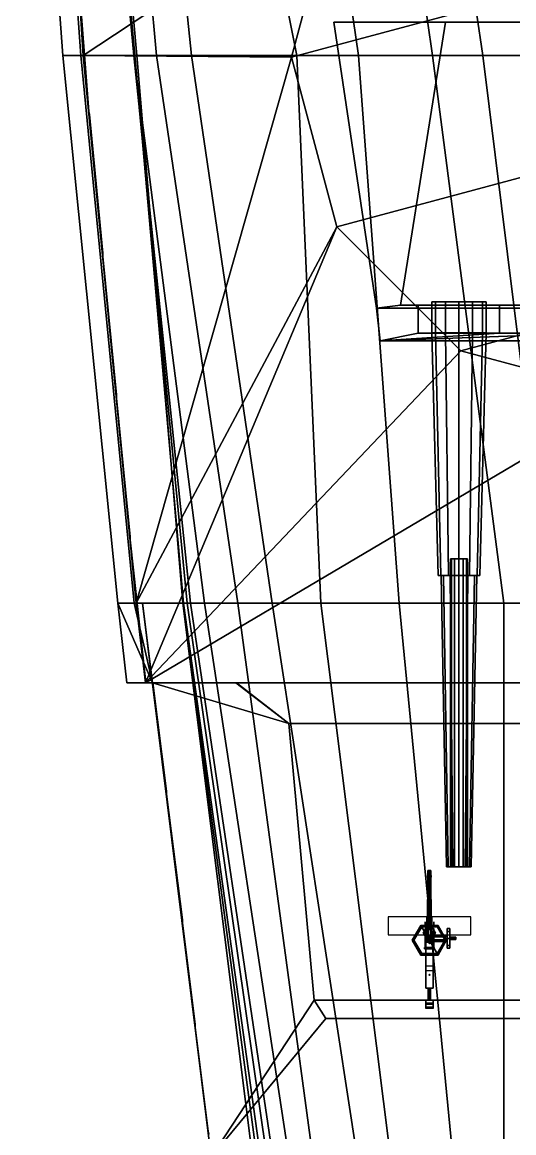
# Model space of a CAD drawing. Header units: millimetres. Extents: x -12 to 12, y -117 to 93.
# Drawn here: x -9.87 to -1.89, y -61.48 to -43.46 of the extents above; entities that cross this region are included whole.
import ezdxf

# ---------------------------------------------------------------- set-up
doc = ezdxf.new("R2010")
doc.units = ezdxf.units.MM
doc.header["$MEASUREMENT"] = 0
for name, color, linetype in [('barrel', 1, 'Continuous'), ('railings', 6, 'Continuous'), ('sleeve', 5, 'Continuous'), ('supersctucture', 3, 'Continuous'), ('turret', 2, 'Continuous')]:
    doc.layers.add(name, color=color, linetype=linetype)

msp = doc.modelspace()

# ---------------------------------------------------------------- linework, layer by layer
for points in [[(-9.87, -34.99, 5.92), (-9.87, -34.99, 5.72), (-9.21, -44, 5.72), (-9.21, -44, 5.92)], [(-9.87, -34.99, 5.72), (-9.57, -34.99, 4.67), (-8.92, -44, 4.67), (-9.21, -44, 5.72)], [(-9.45, -34.99, 6.25), (-9.87, -34.99, 5.92), (-9.21, -44, 5.92), (-8.88, -44, 6.3)], [(-9.57, -34.99, 4.67), (-8.82, -34.99, 1.34), (-8.01, -44, 1.34), (-8.92, -44, 4.67)], [(-8.9, -34.99, -0.78), (-8.51, -34.99, -2.42), (-7.69, -44, -1.9), (-8.06, -44, -0.54)], [(-8.9, -34.99, -0.05), (-8.9, -34.99, -0.78), (-8.06, -44, -0.54), (-8.06, -44, 0.14)], [(-8.9, -34.99, 0.39), (-8.9, -34.99, -0.05), (-8.06, -44, 0.14), (-8.05, -44, 0.39)], [(-8.87, -34.99, 0.7), (-8.9, -34.99, 0.39), (-8.05, -44, 0.39), (-8.04, -44, 0.7)], [(-8.82, -34.99, 1.03), (-8.87, -34.99, 0.7), (-8.04, -44, 0.7), (-8.01, -44, 0.95)], [(-8.82, -34.99, 1.34), (-8.82, -34.99, 1.03), (-8.01, -44, 0.95), (-8.01, -44, 1.34)], [(-8.51, -34.99, -2.42), (-8.05, -34.99, -3.36), (-7.12, -44, -3.1), (-7.69, -44, -1.9)], [(-8.05, -34.99, -3.36), (-7.22, -34.99, -4.42), (-5.41, -44, -4.71), (-7.12, -44, -3.1)], [(-7.22, -34.99, -4.42), (-5.72, -34.99, -5.46), (-4.41, -44, -5.73), (-5.41, -44, -4.71)], [(-5.72, -34.99, -5.46), (-4.51, -34.99, -6.11), (-3.21, -44, -6.18), (-4.41, -44, -5.73)], [(-4.51, -34.99, -6.11), (-3.73, -34.99, -6.39), (-2.39, -44, -6.27), (-3.21, -44, -6.18)], [(-3.73, -34.99, -6.39), (-1.73, -34.99, -6.88), (-0.81, -44, -6.98), (-2.39, -44, -6.27)], [(2.75, -39.267, 7.41), (-4.763, -41.28, 7.41), (-5.5, -44.03, 7.41), (4.763, -41.28, 7.41)], [(-4.763, -41.28, 6.29), (-5.5, -44.03, 6.31), (-5.5, -44.03, 7.41), (-4.763, -41.28, 7.41)], [(4.763, -41.28, 7.41), (-5.5, -44.03, 7.41), (-4.763, -46.78, 7.41), (5.5, -44.03, 7.41)], [(-9.21, -44, 5.92), (-9.21, -44, 5.72), (-8.32, -52.89, 5.72), (-8.32, -52.89, 5.92)], [(-9.21, -44, 5.72), (-8.92, -44, 4.67), (-8.05, -52.89, 4.67), (-8.32, -52.89, 5.72)], [(-8.88, -44, 6.3), (-9.21, -44, 5.92), (-8.32, -52.89, 5.92), (-8.02, -52.89, 6.32)], [(-8.92, -44, 4.67), (-8.01, -44, 1.34), (-7.26, -52.89, 1.34), (-8.05, -52.89, 4.67)], [(-8.06, -44, -0.54), (-7.69, -44, -1.9), (-6.37, -52.89, -1.9), (-6.91, -52.89, -0.54)], [(-8.06, -44, 0.14), (-8.06, -44, -0.54), (-6.91, -52.89, -0.54), (-7.14, -52.89, 0.14)], [(-8.05, -44, 0.39), (-8.06, -44, 0.14), (-7.14, -52.89, 0.14), (-7.19, -52.89, 0.39)], [(-8.04, -44, 0.7), (-8.05, -44, 0.39), (-7.19, -52.89, 0.39), (-7.25, -52.89, 0.7)], [(-8.01, -44, 0.95), (-8.04, -44, 0.7), (-7.25, -52.89, 0.7), (-7.26, -52.89, 0.95)], [(-8.01, -44, 1.34), (-8.01, -44, 0.95), (-7.26, -52.89, 0.95), (-7.26, -52.89, 1.34)], [(-7.69, -44, -1.9), (-7.12, -44, -3.1), (-5.81, -52.89, -2.84), (-6.37, -52.89, -1.9)], [(-7.12, -44, -3.1), (-5.41, -44, -4.71), (-5.02, -52.89, -3.74), (-5.81, -52.89, -2.84)], [(-5.5, -44.03, 6.31), (-4.763, -46.78, 6.31), (-4.763, -46.78, 7.41), (-5.5, -44.03, 7.41)], [(-5.41, -44, -4.71), (-4.41, -44, -5.73), (-3.75, -52.89, -5.6), (-5.02, -52.89, -3.74)], [(5.5, -44.03, 7.41), (-4.763, -46.78, 7.41), (-2.75, -48.793, 7.41), (4.763, -46.78, 7.41)], [(-4.41, -44, -5.73), (-3.21, -44, -6.18), (-2.05, -52.89, -5.68), (-3.75, -52.89, -5.6)], [(-3.21, -44, -6.18), (-2.39, -44, -6.27), (-1.29, -52.89, -6.05), (-2.05, -52.89, -5.68)], [(-2.39, -44, -6.27), (-0.81, -44, -6.98), (-0.47, -52.89, -6.68), (-1.29, -52.89, -6.05)], [(-4.763, -46.78, 6.31), (-2.75, -48.793, 6.32), (-2.75, -48.793, 7.41), (-4.763, -46.78, 7.41)], [(4.763, -46.78, 7.41), (-2.75, -48.793, 7.41), (0, -49.53, 7.41), (2.75, -48.793, 7.41)], [(-2.75, -48.793, 6.32), (0, -49.53, 6.32), (0, -49.53, 7.41), (-2.75, -48.793, 7.41)], [(-8.02, -52.89, 6.32), (-8.32, -52.89, 5.92), (-8.17, -54.18, 5.92), (-7.87, -54.18, 6.32)], [(-8.32, -52.89, 5.92), (-8.32, -52.89, 5.72), (-8.17, -54.18, 5.72), (-8.17, -54.18, 5.92)], [(-8.32, -52.89, 5.72), (-7.755, -54.18, 4.1), (-7.755, -54.18, 4.1), (-8.17, -54.18, 5.72)], [(-8.05, -52.89, 4.67), (-7.755, -54.18, 4.1), (-7.755, -54.18, 4.1), (-8.32, -52.89, 5.72)], [(-7.915, -52.89, 4.1), (-7.755, -54.18, 4.1), (-7.755, -54.18, 4.1), (-8.05, -52.89, 4.67)], [(-7.915, -52.89, 4.1), (-7.26, -52.89, 1.34), (-6.13, -61.88, 1.34), (-6.8, -61.88, 4.1)], [(-7.26, -52.89, 0.95), (-7.25, -52.89, 0.7), (-6, -61.88, 0.7), (-6.06, -61.88, 0.95)], [(-7.26, -52.89, 1.34), (-7.26, -52.89, 0.95), (-6.06, -61.88, 0.95), (-6.13, -61.88, 1.34)], [(-7.25, -52.89, 0.7), (-7.19, -52.89, 0.39), (-5.9, -61.88, 0.39), (-6, -61.88, 0.7)], [(-7.19, -52.89, 0.39), (-7.14, -52.89, 0.14), (-5.8, -61.88, 0.14), (-5.9, -61.88, 0.39)], [(-7.14, -52.89, 0.14), (-6.91, -52.89, -0.54), (-5.54, -61.88, -0.54), (-5.8, -61.88, 0.14)], [(-6.91, -52.89, -0.54), (-6.37, -52.89, -1.9), (-5.15, -61.88, -1.38), (-5.54, -61.88, -0.54)], [(-6.37, -52.89, -1.9), (-5.81, -52.89, -2.84), (-4.43, -61.88, -2.53), (-5.15, -61.88, -1.38)], [(-5.81, -52.89, -2.84), (-5.02, -52.89, -3.74), (-3.89, -61.88, -3.21), (-4.43, -61.88, -2.53)], [(-5.02, -52.89, -3.74), (-3.75, -52.89, -5.6), (-2.88, -61.88, -4.04), (-3.89, -61.88, -3.21)], [(-3.75, -52.89, -5.6), (-2.05, -52.89, -5.68), (-2.05, -61.88, -4.46), (-2.88, -61.88, -4.04)], [(-2.05, -52.89, -5.68), (-1.29, -52.89, -6.05), (-0.94, -61.88, -5.42), (-2.05, -61.88, -4.46)], [(-7.755, -54.18, 4.1), (-6.4, -54.18, 4.1), (-6.39, -54.18, 6.32), (-8.17, -54.18, 5.72)], [(-8.17, -54.18, 5.72), (-6.39, -54.18, 6.32), (-7.87, -54.18, 6.32), (-8.17, -54.18, 5.92)], [(-6.4, -54.18, 4.1), (-5.54, -54.84, 4.1), (-5.54, -54.84, 6.32), (-6.39, -54.18, 6.32)], [(-5.54, -54.84, 6.32), (-5.54, -54.84, 4.1), (-5.13, -59.33, 4.1), (-5.13, -59.33, 6.32)], [(-3.4, -58.118, 6.32), (-3.54, -58.36, 6.32), (-3.54, -58.36, 6.37), (-3.4, -58.118, 6.37)], [(-3.51, -58.36, 6.4), (-3.385, -58.143, 6.4), (-3.4, -58.118, 6.37), (-3.54, -58.36, 6.37)], [(-3.385, -58.143, 6.4), (-3.51, -58.36, 6.4), (-3.51, -58.36, 7.01), (-3.385, -58.143, 7.01)], [(-3.12, -58.118, 6.32), (-3.4, -58.118, 6.32), (-3.4, -58.118, 6.37), (-3.12, -58.118, 6.37)], [(-3.385, -58.143, 6.4), (-3.135, -58.143, 6.4), (-3.12, -58.118, 6.37), (-3.4, -58.118, 6.37)], [(-3.135, -58.143, 6.4), (-3.385, -58.143, 6.4), (-3.385, -58.143, 7.01), (-3.135, -58.143, 7.01)], [(-3.135, -58.143, 6.4), (-3.01, -58.36, 6.4), (-2.98, -58.36, 6.37), (-3.12, -58.118, 6.37)], [(-3.01, -58.36, 6.4), (-3.135, -58.143, 6.4), (-3.135, -58.143, 7.01), (-3.01, -58.36, 7.01)], [(-2.98, -58.36, 6.32), (-3.12, -58.118, 6.32), (-3.12, -58.118, 6.37), (-2.98, -58.36, 6.37)], [(-3.54, -58.36, 6.32), (-3.4, -58.602, 6.32), (-3.4, -58.602, 6.37), (-3.54, -58.36, 6.37)], [(-3.385, -58.577, 6.4), (-3.51, -58.36, 6.4), (-3.54, -58.36, 6.37), (-3.4, -58.602, 6.37)], [(-3.51, -58.36, 6.4), (-3.385, -58.577, 6.4), (-3.385, -58.577, 7.01), (-3.51, -58.36, 7.01)], [(-3.01, -58.36, 6.4), (-3.135, -58.577, 6.4), (-3.12, -58.602, 6.37), (-2.98, -58.36, 6.37)], [(-3.135, -58.577, 6.4), (-3.01, -58.36, 6.4), (-3.01, -58.36, 7.01), (-3.135, -58.577, 7.01)], [(-3.12, -58.602, 6.32), (-2.98, -58.36, 6.32), (-2.98, -58.36, 6.37), (-3.12, -58.602, 6.37)], [(-3.135, -58.577, 6.4), (-3.385, -58.577, 6.4), (-3.4, -58.602, 6.37), (-3.12, -58.602, 6.37)], [(-3.385, -58.577, 6.4), (-3.135, -58.577, 6.4), (-3.135, -58.577, 7.01), (-3.385, -58.577, 7.01)], [(-3.4, -58.602, 6.32), (-3.12, -58.602, 6.32), (-3.12, -58.602, 6.37), (-3.4, -58.602, 6.37)], [(-5.13, -59.33, 4.1), (-4.94, -59.63, 4.1), (-4.94, -59.63, 6.32), (-5.13, -59.33, 6.32)], [(-4.94, -59.63, 6.32), (-4.94, -59.63, 4.1), (4.94, -59.63, 4.1), (4.94, -59.63, 6.32)]]:
    msp.add_3dface(points)
at = {"layer": 'barrel'}
for points in [[(-2.92, -57.17, 8.36), (-2.901, -57.17, 8.29), (-2.901, -52.17, 8.29), (-2.92, -52.17, 8.36)], [(-2.901, -57.17, 8.43), (-2.92, -57.17, 8.36), (-2.92, -52.17, 8.36), (-2.901, -52.17, 8.43)], [(-2.901, -57.17, 8.29), (-2.85, -57.17, 8.239), (-2.85, -52.17, 8.239), (-2.901, -52.17, 8.29)], [(-2.85, -57.17, 8.481), (-2.901, -57.17, 8.43), (-2.901, -52.17, 8.43), (-2.85, -52.17, 8.481)], [(-2.85, -57.17, 8.239), (-2.78, -57.17, 8.22), (-2.78, -52.17, 8.22), (-2.85, -52.17, 8.239)], [(-2.78, -57.17, 8.5), (-2.85, -57.17, 8.481), (-2.85, -52.17, 8.481), (-2.78, -52.17, 8.5)], [(-2.78, -57.17, 8.22), (-2.71, -57.17, 8.239), (-2.71, -52.17, 8.239), (-2.78, -52.17, 8.22)], [(-2.71, -57.17, 8.481), (-2.78, -57.17, 8.5), (-2.78, -52.17, 8.5), (-2.71, -52.17, 8.481)], [(-2.71, -57.17, 8.239), (-2.659, -57.17, 8.29), (-2.659, -52.17, 8.29), (-2.71, -52.17, 8.239)], [(-2.659, -57.17, 8.43), (-2.71, -57.17, 8.481), (-2.71, -52.17, 8.481), (-2.659, -52.17, 8.43)], [(-2.659, -57.17, 8.29), (-2.64, -57.17, 8.36), (-2.64, -52.17, 8.36), (-2.659, -52.17, 8.29)], [(-2.64, -57.17, 8.36), (-2.659, -57.17, 8.43), (-2.659, -52.17, 8.43), (-2.64, -52.17, 8.36)], [(-3.07, -52.44, 8.36), (-3.031, -52.44, 8.215), (-2.953, -57.17, 8.26), (-2.98, -57.17, 8.36)], [(-3.031, -52.44, 8.505), (-3.07, -52.44, 8.36), (-2.98, -57.17, 8.36), (-2.953, -57.17, 8.46)], [(-3.031, -52.44, 8.215), (-2.925, -52.44, 8.109), (-2.88, -57.17, 8.187), (-2.953, -57.17, 8.26)], [(-2.925, -52.44, 8.611), (-3.031, -52.44, 8.505), (-2.953, -57.17, 8.46), (-2.88, -57.17, 8.533)], [(-2.925, -52.44, 8.109), (-2.78, -52.44, 8.07), (-2.78, -57.17, 8.16), (-2.88, -57.17, 8.187)], [(-2.78, -52.44, 8.65), (-2.925, -52.44, 8.611), (-2.88, -57.17, 8.533), (-2.78, -57.17, 8.56)], [(-2.78, -52.44, 8.07), (-2.635, -52.44, 8.109), (-2.68, -57.17, 8.187), (-2.78, -57.17, 8.16)], [(-2.635, -52.44, 8.611), (-2.78, -52.44, 8.65), (-2.78, -57.17, 8.56), (-2.68, -57.17, 8.533)], [(-2.635, -52.44, 8.109), (-2.529, -52.44, 8.215), (-2.607, -57.17, 8.26), (-2.68, -57.17, 8.187)], [(-2.529, -52.44, 8.505), (-2.635, -52.44, 8.611), (-2.68, -57.17, 8.533), (-2.607, -57.17, 8.46)], [(-2.529, -52.44, 8.215), (-2.49, -52.44, 8.36), (-2.58, -57.17, 8.36), (-2.607, -57.17, 8.26)], [(-2.49, -52.44, 8.36), (-2.529, -52.44, 8.505), (-2.607, -57.17, 8.46), (-2.58, -57.17, 8.36)], [(-3.275, -57.31, 7.406), (-3.29, -57.31, 7.38), (-3.29, -57.335, 7.38), (-3.275, -57.335, 7.406)], [(-3.29, -57.31, 7.38), (-3.275, -57.31, 7.354), (-3.275, -57.335, 7.354), (-3.29, -57.335, 7.38)], [(-3.245, -57.31, 7.354), (-3.275, -57.31, 7.354), (-3.29, -57.31, 7.38), (-3.23, -57.31, 7.38)], [(-3.23, -57.31, 7.38), (-3.29, -57.31, 7.38), (-3.275, -57.31, 7.406), (-3.245, -57.31, 7.406)], [(-3.273, -57.23, 7.402), (-3.285, -57.23, 7.38), (-3.285, -57.42, 7.38), (-3.273, -57.42, 7.402)], [(-3.285, -57.23, 7.38), (-3.273, -57.23, 7.358), (-3.273, -57.42, 7.358), (-3.285, -57.42, 7.38)], [(-3.235, -57.23, 7.38), (-3.285, -57.23, 7.38), (-3.273, -57.23, 7.402), (-3.248, -57.23, 7.402)], [(-3.248, -57.23, 7.358), (-3.273, -57.23, 7.358), (-3.285, -57.23, 7.38), (-3.235, -57.23, 7.38)], [(-3.245, -57.31, 7.406), (-3.275, -57.31, 7.406), (-3.275, -57.335, 7.406), (-3.245, -57.335, 7.406)], [(-3.275, -57.31, 7.354), (-3.245, -57.31, 7.354), (-3.245, -57.335, 7.354), (-3.275, -57.335, 7.354)], [(-3.248, -57.23, 7.402), (-3.273, -57.23, 7.402), (-3.273, -57.42, 7.402), (-3.248, -57.42, 7.402)], [(-3.273, -57.23, 7.358), (-3.248, -57.23, 7.358), (-3.248, -57.42, 7.358), (-3.273, -57.42, 7.358)], [(-3.235, -57.23, 7.38), (-3.248, -57.23, 7.402), (-3.248, -57.42, 7.402), (-3.235, -57.42, 7.38)], [(-3.248, -57.23, 7.358), (-3.235, -57.23, 7.38), (-3.235, -57.42, 7.38), (-3.248, -57.42, 7.358)], [(-3.23, -57.31, 7.38), (-3.245, -57.31, 7.406), (-3.245, -57.335, 7.406), (-3.23, -57.335, 7.38)], [(-3.245, -57.31, 7.354), (-3.23, -57.31, 7.38), (-3.23, -57.335, 7.38), (-3.245, -57.335, 7.354)], [(-2.953, -57.17, 8.46), (-2.98, -57.17, 8.36), (-2.92, -57.17, 8.36), (-2.901, -57.17, 8.43)], [(-2.98, -57.17, 8.36), (-2.953, -57.17, 8.26), (-2.901, -57.17, 8.29), (-2.92, -57.17, 8.36)], [(-2.88, -57.17, 8.533), (-2.953, -57.17, 8.46), (-2.901, -57.17, 8.43), (-2.85, -57.17, 8.481)], [(-2.953, -57.17, 8.26), (-2.88, -57.17, 8.187), (-2.85, -57.17, 8.239), (-2.901, -57.17, 8.29)], [(-2.78, -57.17, 8.56), (-2.88, -57.17, 8.533), (-2.85, -57.17, 8.481), (-2.78, -57.17, 8.5)], [(-2.88, -57.17, 8.187), (-2.78, -57.17, 8.16), (-2.78, -57.17, 8.22), (-2.85, -57.17, 8.239)], [(-2.78, -57.17, 8.16), (-2.68, -57.17, 8.187), (-2.71, -57.17, 8.239), (-2.78, -57.17, 8.22)], [(-2.68, -57.17, 8.533), (-2.78, -57.17, 8.56), (-2.78, -57.17, 8.5), (-2.71, -57.17, 8.481)], [(-2.68, -57.17, 8.187), (-2.607, -57.17, 8.26), (-2.659, -57.17, 8.29), (-2.71, -57.17, 8.239)], [(-2.607, -57.17, 8.46), (-2.68, -57.17, 8.533), (-2.71, -57.17, 8.481), (-2.659, -57.17, 8.43)], [(-2.607, -57.17, 8.26), (-2.58, -57.17, 8.36), (-2.64, -57.17, 8.36), (-2.659, -57.17, 8.29)], [(-2.58, -57.17, 8.36), (-2.607, -57.17, 8.46), (-2.659, -57.17, 8.43), (-2.64, -57.17, 8.36)], [(-3.245, -57.335, 7.406), (-3.275, -57.335, 7.406), (-3.29, -57.335, 7.38), (-3.23, -57.335, 7.38)], [(-3.23, -57.335, 7.38), (-3.29, -57.335, 7.38), (-3.275, -57.335, 7.354), (-3.245, -57.335, 7.354)], [(-3.275, -57.97, 7.354), (-3.29, -57.97, 7.38), (-3.285, -57.42, 7.38), (-3.273, -57.42, 7.358)], [(-3.29, -57.97, 7.38), (-3.275, -57.97, 7.406), (-3.273, -57.42, 7.402), (-3.285, -57.42, 7.38)], [(-3.245, -57.97, 7.354), (-3.275, -57.97, 7.354), (-3.273, -57.42, 7.358), (-3.248, -57.42, 7.358)], [(-3.275, -57.97, 7.406), (-3.245, -57.97, 7.406), (-3.248, -57.42, 7.402), (-3.273, -57.42, 7.402)], [(-3.23, -57.97, 7.38), (-3.245, -57.97, 7.354), (-3.248, -57.42, 7.358), (-3.235, -57.42, 7.38)], [(-3.245, -57.97, 7.406), (-3.23, -57.97, 7.38), (-3.235, -57.42, 7.38), (-3.248, -57.42, 7.402)], [(-3.275, -57.97, 7.406), (-3.29, -57.97, 7.38), (-3.295, -58.39, 7.38), (-3.278, -58.39, 7.41)], [(-3.29, -57.97, 7.38), (-3.275, -57.97, 7.354), (-3.278, -58.39, 7.35), (-3.295, -58.39, 7.38)], [(-3.245, -57.97, 7.406), (-3.275, -57.97, 7.406), (-3.278, -58.39, 7.41), (-3.243, -58.39, 7.41)], [(-3.275, -57.97, 7.354), (-3.245, -57.97, 7.354), (-3.243, -58.39, 7.35), (-3.278, -58.39, 7.35)], [(-3.23, -57.97, 7.38), (-3.245, -57.97, 7.406), (-3.243, -58.39, 7.41), (-3.225, -58.39, 7.38)], [(-3.245, -57.97, 7.354), (-3.23, -57.97, 7.38), (-3.225, -58.39, 7.38), (-3.243, -58.39, 7.35)]]:
    msp.add_3dface(points, dxfattribs=at)
at = {"layer": 'railings'}
for points in [[(-8.79, -44.91, 7.44), (-8.79, -44.91, 7.49), (-8.96, -42.66, 7.47), (-8.96, -42.66, 7.42)], [(-8.96, -42.66, 7.42), (-8.96, -42.66, 7.47), (-8.79, -44.91, 7.49), (-8.79, -44.91, 7.44)], [(-8.96, -42.66, 6.9), (-8.96, -42.66, 6.95), (-8.79, -44.91, 6.97), (-8.79, -44.91, 6.92)], [(-8.79, -44.91, 6.92), (-8.79, -44.91, 6.97), (-8.96, -42.66, 6.95), (-8.96, -42.66, 6.9)], [(-8.78, -44.96, 7.49), (-8.79, -44.91, 7.49), (-8.79, -44.91, 6.31), (-8.78, -44.96, 6.31)], [(-8.78, -44.96, 6.31), (-8.79, -44.91, 6.31), (-8.79, -44.91, 7.49), (-8.78, -44.96, 7.49)], [(-8.56, -47.21, 7.44), (-8.56, -47.21, 7.49), (-8.78, -44.96, 7.49), (-8.78, -44.96, 7.44)], [(-8.78, -44.96, 7.44), (-8.78, -44.96, 7.49), (-8.56, -47.21, 7.49), (-8.56, -47.21, 7.44)], [(-8.78, -44.96, 6.92), (-8.78, -44.96, 6.97), (-8.56, -47.21, 6.97), (-8.56, -47.21, 6.92)], [(-8.56, -47.21, 6.92), (-8.56, -47.21, 6.97), (-8.78, -44.96, 6.97), (-8.78, -44.96, 6.92)], [(-8.56, -47.26, 6.31), (-8.56, -47.21, 6.31), (-8.56, -47.21, 7.49), (-8.56, -47.26, 7.49)], [(-8.56, -47.26, 7.49), (-8.56, -47.21, 7.49), (-8.56, -47.21, 6.31), (-8.56, -47.26, 6.31)], [(-8.56, -47.26, 7.44), (-8.56, -47.26, 7.49), (-8.34, -49.51, 7.5), (-8.34, -49.51, 7.45)], [(-8.34, -49.51, 7.45), (-8.34, -49.51, 7.5), (-8.56, -47.26, 7.49), (-8.56, -47.26, 7.44)], [(-8.34, -49.51, 6.93), (-8.34, -49.51, 6.98), (-8.56, -47.26, 6.97), (-8.56, -47.26, 6.92)], [(-8.56, -47.26, 6.92), (-8.56, -47.26, 6.97), (-8.34, -49.51, 6.98), (-8.34, -49.51, 6.93)], [(-8.34, -49.56, 7.5), (-8.34, -49.51, 7.5), (-8.34, -49.51, 6.32), (-8.34, -49.56, 6.32)], [(-8.34, -49.56, 6.32), (-8.34, -49.51, 6.32), (-8.34, -49.51, 7.5), (-8.34, -49.56, 7.5)], [(-8.34, -49.56, 7.45), (-8.34, -49.56, 7.5), (-8.12, -51.81, 7.5), (-8.12, -51.81, 7.45)], [(-8.12, -51.81, 7.45), (-8.12, -51.81, 7.5), (-8.34, -49.56, 7.5), (-8.34, -49.56, 7.45)], [(-8.12, -51.81, 6.93), (-8.12, -51.81, 6.98), (-8.34, -49.56, 6.98), (-8.34, -49.56, 6.93)], [(-8.34, -49.56, 6.93), (-8.34, -49.56, 6.98), (-8.12, -51.81, 6.98), (-8.12, -51.81, 6.93)], [(-8.12, -51.86, 7.5), (-8.12, -51.81, 7.5), (-8.12, -51.81, 6.32), (-8.12, -51.86, 6.32)], [(-8.12, -51.86, 6.32), (-8.12, -51.81, 6.32), (-8.12, -51.81, 7.5), (-8.12, -51.86, 7.5)], [(-8.12, -51.86, 7.45), (-8.12, -51.86, 7.5), (-7.87, -54.13, 7.5), (-7.87, -54.13, 7.45)], [(-7.87, -54.13, 7.45), (-7.87, -54.13, 7.5), (-8.12, -51.86, 7.5), (-8.12, -51.86, 7.45)], [(-7.87, -54.13, 6.93), (-7.87, -54.13, 6.98), (-8.12, -51.86, 6.98), (-8.12, -51.86, 6.93)], [(-8.12, -51.86, 6.93), (-8.12, -51.86, 6.98), (-7.87, -54.13, 6.98), (-7.87, -54.13, 6.93)], [(-7.87, -54.18, 6.32), (-7.87, -54.13, 6.32), (-7.87, -54.13, 7.5), (-7.87, -54.18, 7.5)], [(-7.87, -54.18, 7.5), (-7.87, -54.13, 7.5), (-7.87, -54.13, 6.32), (-7.87, -54.18, 6.32)], [(-7.75, -54.18, 5.23), (-7.75, -54.18, 5.28), (-7.53, -55.94, 5.28), (-7.53, -55.94, 5.23)], [(-7.53, -55.94, 5.23), (-7.53, -55.94, 5.28), (-7.75, -54.18, 5.28), (-7.75, -54.18, 5.23)], [(-7.53, -55.94, 4.71), (-7.53, -55.94, 4.76), (-7.75, -54.18, 4.76), (-7.75, -54.18, 4.71)], [(-7.75, -54.18, 4.71), (-7.75, -54.18, 4.76), (-7.53, -55.94, 4.76), (-7.53, -55.94, 4.71)], [(-7.53, -55.99, 4.1), (-7.53, -55.94, 4.1), (-7.53, -55.94, 5.28), (-7.53, -55.99, 5.28)], [(-7.53, -55.99, 5.28), (-7.53, -55.94, 5.28), (-7.53, -55.94, 4.1), (-7.53, -55.99, 4.1)], [(-7.53, -55.99, 5.23), (-7.53, -55.99, 5.28), (-7.27, -58.03, 5.28), (-7.27, -58.03, 5.23)], [(-7.27, -58.03, 5.23), (-7.27, -58.03, 5.28), (-7.53, -55.99, 5.28), (-7.53, -55.99, 5.23)], [(-7.27, -58.03, 4.71), (-7.27, -58.03, 4.76), (-7.53, -55.99, 4.76), (-7.53, -55.99, 4.71)], [(-7.53, -55.99, 4.71), (-7.53, -55.99, 4.76), (-7.27, -58.03, 4.76), (-7.27, -58.03, 4.71)], [(-7.27, -58.08, 5.28), (-7.27, -58.03, 5.28), (-7.27, -58.03, 4.1), (-7.27, -58.08, 4.1)], [(-7.27, -58.08, 4.1), (-7.27, -58.03, 4.1), (-7.27, -58.03, 5.28), (-7.27, -58.08, 5.28)], [(-7.06, -59.72, 5.23), (-7.06, -59.72, 5.28), (-7.27, -58.08, 5.28), (-7.27, -58.08, 5.23)], [(-7.27, -58.08, 5.23), (-7.27, -58.08, 5.28), (-7.06, -59.72, 5.28), (-7.06, -59.72, 5.23)], [(-7.27, -58.08, 4.71), (-7.27, -58.08, 4.76), (-7.06, -59.72, 4.76), (-7.06, -59.72, 4.71)], [(-7.06, -59.72, 4.71), (-7.06, -59.72, 4.76), (-7.27, -58.08, 4.76), (-7.27, -58.08, 4.71)], [(-7.06, -59.77, 4.1), (-7.06, -59.72, 4.1), (-7.06, -59.72, 5.28), (-7.06, -59.77, 5.28)], [(-7.06, -59.77, 5.28), (-7.06, -59.72, 5.28), (-7.06, -59.72, 4.1), (-7.06, -59.77, 4.1)], [(-7.06, -59.77, 5.23), (-7.06, -59.77, 5.28), (-6.85, -61.46, 5.28), (-6.85, -61.46, 5.23)], [(-6.85, -61.46, 5.23), (-6.85, -61.46, 5.28), (-7.06, -59.77, 5.28), (-7.06, -59.77, 5.23)], [(-6.85, -61.46, 4.71), (-6.85, -61.46, 4.76), (-7.06, -59.77, 4.76), (-7.06, -59.77, 4.71)], [(-7.06, -59.77, 4.71), (-7.06, -59.77, 4.76), (-6.85, -61.46, 4.76), (-6.85, -61.46, 4.71)], [(-6.84, -61.51, 4.1), (-6.85, -61.46, 4.1), (-6.85, -61.46, 5.28), (-6.84, -61.51, 5.28)], [(-6.84, -61.51, 5.28), (-6.85, -61.46, 5.28), (-6.85, -61.46, 4.1), (-6.84, -61.51, 4.1)]]:
    msp.add_3dface(points, dxfattribs=at)
at = {"layer": 'sleeve'}
for points in [[(-3.161, -48.5, 8.14), (-3.22, -48.5, 8.36), (-3.22, -48, 8.36), (-3.161, -48, 8.14)], [(-3.22, -48.5, 8.36), (-3.161, -48.5, 8.58), (-3.161, -48, 8.58), (-3.22, -48, 8.36)], [(-3, -48.5, 7.979), (-3.161, -48.5, 8.14), (-3.161, -48, 8.14), (-3, -48, 7.979)], [(-3.161, -48.5, 8.58), (-3, -48.5, 8.741), (-3, -48, 8.741), (-3.161, -48, 8.58)], [(-2.78, -48.5, 7.92), (-3, -48.5, 7.979), (-3, -48, 7.979), (-2.78, -48, 7.92)], [(-3, -48.5, 8.741), (-2.78, -48.5, 8.8), (-2.78, -48, 8.8), (-3, -48, 8.741)], [(-2.56, -48.5, 7.979), (-2.78, -48.5, 7.92), (-2.78, -48, 7.92), (-2.56, -48, 7.979)], [(-2.78, -48.5, 8.8), (-2.56, -48.5, 8.741), (-2.56, -48, 8.741), (-2.78, -48, 8.8)], [(-2.399, -48.5, 8.14), (-2.56, -48.5, 7.979), (-2.56, -48, 7.979), (-2.399, -48, 8.14)], [(-2.56, -48.5, 8.741), (-2.399, -48.5, 8.58), (-2.399, -48, 8.58), (-2.56, -48, 8.741)], [(-2.34, -48.5, 8.36), (-2.399, -48.5, 8.14), (-2.399, -48, 8.14), (-2.34, -48, 8.36)], [(-2.399, -48.5, 8.58), (-2.34, -48.5, 8.36), (-2.34, -48, 8.36), (-2.399, -48, 8.58)], [(-3.161, -48.5, 8.58), (-3.22, -48.5, 8.36), (-3.12, -52.44, 8.36), (-3.074, -52.44, 8.53)], [(-3.22, -48.5, 8.36), (-3.161, -48.5, 8.14), (-3.074, -52.44, 8.19), (-3.12, -52.44, 8.36)], [(-3, -48.5, 8.741), (-3.161, -48.5, 8.58), (-3.074, -52.44, 8.53), (-2.95, -52.44, 8.654)], [(-3.161, -48.5, 8.14), (-3, -48.5, 7.979), (-2.95, -52.44, 8.066), (-3.074, -52.44, 8.19)], [(-2.78, -48.5, 8.8), (-3, -48.5, 8.741), (-2.95, -52.44, 8.654), (-2.78, -52.44, 8.7)], [(-3, -48.5, 7.979), (-2.78, -48.5, 7.92), (-2.78, -52.44, 8.02), (-2.95, -52.44, 8.066)], [(-2.56, -48.5, 8.741), (-2.78, -48.5, 8.8), (-2.78, -52.44, 8.7), (-2.61, -52.44, 8.654)], [(-2.78, -48.5, 7.92), (-2.56, -48.5, 7.979), (-2.61, -52.44, 8.066), (-2.78, -52.44, 8.02)], [(-2.399, -48.5, 8.58), (-2.56, -48.5, 8.741), (-2.61, -52.44, 8.654), (-2.486, -52.44, 8.53)], [(-2.56, -48.5, 7.979), (-2.399, -48.5, 8.14), (-2.486, -52.44, 8.19), (-2.61, -52.44, 8.066)], [(-2.34, -48.5, 8.36), (-2.399, -48.5, 8.58), (-2.486, -52.44, 8.53), (-2.44, -52.44, 8.36)], [(-2.399, -48.5, 8.14), (-2.34, -48.5, 8.36), (-2.44, -52.44, 8.36), (-2.486, -52.44, 8.19)], [(-3.074, -52.44, 8.53), (-3.12, -52.44, 8.36), (-3.07, -52.44, 8.36), (-3.031, -52.44, 8.505)], [(-3.12, -52.44, 8.36), (-3.074, -52.44, 8.19), (-3.031, -52.44, 8.215), (-3.07, -52.44, 8.36)], [(-2.95, -52.44, 8.654), (-3.074, -52.44, 8.53), (-3.031, -52.44, 8.505), (-2.925, -52.44, 8.611)], [(-3.074, -52.44, 8.19), (-2.95, -52.44, 8.066), (-2.925, -52.44, 8.109), (-3.031, -52.44, 8.215)], [(-2.78, -52.44, 8.7), (-2.95, -52.44, 8.654), (-2.925, -52.44, 8.611), (-2.78, -52.44, 8.65)], [(-2.95, -52.44, 8.066), (-2.78, -52.44, 8.02), (-2.78, -52.44, 8.07), (-2.925, -52.44, 8.109)], [(-2.78, -52.44, 8.02), (-2.61, -52.44, 8.066), (-2.635, -52.44, 8.109), (-2.78, -52.44, 8.07)], [(-2.61, -52.44, 8.654), (-2.78, -52.44, 8.7), (-2.78, -52.44, 8.65), (-2.635, -52.44, 8.611)], [(-2.61, -52.44, 8.066), (-2.486, -52.44, 8.19), (-2.529, -52.44, 8.215), (-2.635, -52.44, 8.109)], [(-2.486, -52.44, 8.53), (-2.61, -52.44, 8.654), (-2.635, -52.44, 8.611), (-2.529, -52.44, 8.505)], [(-2.486, -52.44, 8.19), (-2.44, -52.44, 8.36), (-2.49, -52.44, 8.36), (-2.529, -52.44, 8.215)], [(-2.44, -52.44, 8.36), (-2.486, -52.44, 8.53), (-2.529, -52.44, 8.505), (-2.49, -52.44, 8.36)], [(-3.32, -58.39, 7.41), (-3.32, -58.48, 7.45), (-3.2, -58.48, 7.45), (-3.2, -58.39, 7.41)], [(-3.32, -58.39, 7.35), (-3.32, -58.48, 7.3), (-3.32, -58.48, 7.45), (-3.32, -58.39, 7.41)], [(-3.2, -58.39, 7.41), (-3.2, -58.39, 7.35), (-3.32, -58.39, 7.35), (-3.32, -58.39, 7.41)], [(-3.2, -58.39, 7.35), (-3.2, -58.48, 7.3), (-3.32, -58.48, 7.3), (-3.32, -58.39, 7.35)], [(-3.26, -58.4, 7.41), (-3.27, -58.41, 7.41), (-3.27, -58.41, 7.55), (-3.26, -58.4, 7.55)], [(-3.27, -58.41, 7.55), (-3.26, -58.42, 7.55), (-3.25, -58.41, 7.55), (-3.26, -58.4, 7.55)], [(-3.25, -58.41, 7.41), (-3.26, -58.4, 7.41), (-3.26, -58.4, 7.55), (-3.25, -58.41, 7.55)], [(-3.2, -58.48, 7.45), (-3.2, -58.48, 7.3), (-3.2, -58.39, 7.35), (-3.2, -58.39, 7.41)], [(-3.18, -58.49, 7.39), (-3.18, -58.48, 7.38), (-3.34, -58.48, 7.38), (-3.34, -58.49, 7.39)], [(-3.18, -58.48, 7.38), (-3.18, -58.49, 7.37), (-3.34, -58.49, 7.37), (-3.34, -58.48, 7.38)], [(-3.34, -58.5, 7.38), (-3.34, -58.49, 7.39), (-3.34, -58.48, 7.38), (-3.34, -58.49, 7.37)], [(-3.18, -58.5, 7.38), (-3.18, -58.49, 7.39), (-3.34, -58.49, 7.39), (-3.34, -58.5, 7.38)], [(-3.18, -58.49, 7.37), (-3.18, -58.5, 7.38), (-3.34, -58.5, 7.38), (-3.34, -58.49, 7.37)], [(-3.32, -58.48, 7.3), (-3.32, -59.14, 7.3), (-3.32, -59.14, 7.45), (-3.32, -58.48, 7.45)], [(-3.32, -58.48, 7.45), (-3.32, -59.14, 7.45), (-3.2, -59.14, 7.45), (-3.2, -58.48, 7.45)], [(-3.2, -58.48, 7.3), (-3.2, -59.14, 7.3), (-3.32, -59.14, 7.3), (-3.32, -58.48, 7.3)], [(-3.27, -58.41, 7.41), (-3.26, -58.42, 7.42), (-3.26, -58.42, 7.55), (-3.27, -58.41, 7.55)], [(-3.26, -58.42, 7.42), (-3.25, -58.41, 7.41), (-3.25, -58.41, 7.55), (-3.26, -58.42, 7.55)], [(-3.2, -59.14, 7.45), (-3.2, -59.14, 7.3), (-3.2, -58.48, 7.3), (-3.2, -58.48, 7.45)], [(-3.18, -58.49, 7.37), (-3.18, -58.48, 7.38), (-3.18, -58.49, 7.39), (-3.18, -58.5, 7.38)], [(-3.32, -58.78, 7.45), (-3.32, -58.85, 7.57), (-3.2, -58.85, 7.57), (-3.2, -58.78, 7.45)], [(-3.26, -58.91, 7.45), (-3.27, -58.92, 7.45), (-3.27, -58.92, 7.62), (-3.26, -58.91, 7.62)], [(-3.27, -58.92, 7.62), (-3.26, -58.93, 7.62), (-3.25, -58.92, 7.62), (-3.26, -58.91, 7.62)], [(-3.27, -58.92, 7.45), (-3.26, -58.93, 7.45), (-3.26, -58.93, 7.62), (-3.27, -58.92, 7.62)], [(-3.25, -58.92, 7.45), (-3.26, -58.91, 7.45), (-3.26, -58.91, 7.62), (-3.25, -58.92, 7.62)], [(-3.26, -58.93, 7.45), (-3.25, -58.92, 7.45), (-3.25, -58.92, 7.62), (-3.26, -58.93, 7.62)], [(-3.32, -59.14, 7.45), (-3.32, -59.14, 7.3), (-3.2, -59.14, 7.3), (-3.2, -59.14, 7.45)], [(-3.26, -59.14, 7.39), (-3.28, -59.14, 7.37), (-3.28, -59.33, 7.37), (-3.26, -59.33, 7.39)], [(-3.28, -59.14, 7.37), (-3.26, -59.14, 7.35), (-3.26, -59.33, 7.35), (-3.28, -59.33, 7.37)], [(-3.26, -59.17, 7.3), (-3.27, -59.18, 7.3), (-3.27, -59.18, 7.5), (-3.26, -59.17, 7.5)], [(-3.27, -59.18, 7.5), (-3.26, -59.19, 7.5), (-3.25, -59.18, 7.5), (-3.26, -59.17, 7.5)], [(-3.26, -59.17, 7.3), (-3.25, -59.18, 7.3), (-3.26, -59.19, 7.3), (-3.27, -59.18, 7.3)], [(-3.27, -59.18, 7.3), (-3.26, -59.19, 7.3), (-3.26, -59.19, 7.5), (-3.27, -59.18, 7.5)], [(-3.24, -59.14, 7.37), (-3.26, -59.14, 7.39), (-3.26, -59.33, 7.39), (-3.24, -59.33, 7.37)], [(-3.26, -59.14, 7.35), (-3.24, -59.14, 7.37), (-3.24, -59.33, 7.37), (-3.26, -59.33, 7.35)], [(-3.25, -59.18, 7.3), (-3.26, -59.17, 7.3), (-3.26, -59.17, 7.5), (-3.25, -59.18, 7.5)], [(-3.26, -59.19, 7.3), (-3.25, -59.18, 7.3), (-3.25, -59.18, 7.5), (-3.26, -59.19, 7.5)], [(-3.32, -59.33, 7.4), (-3.32, -59.33, 7.32), (-3.2, -59.33, 7.32), (-3.2, -59.33, 7.4)], [(-3.32, -59.4, 7.47), (-3.32, -59.33, 7.4), (-3.2, -59.33, 7.4), (-3.2, -59.4, 7.47)], [(-3.32, -59.33, 7.32), (-3.32, -59.38, 7.25), (-3.2, -59.38, 7.25), (-3.2, -59.33, 7.32)], [(-3.32, -59.38, 7.25), (-3.32, -59.44, 7.22), (-3.2, -59.44, 7.22), (-3.2, -59.38, 7.25)], [(-3.32, -59.47, 7.47), (-3.32, -59.4, 7.47), (-3.2, -59.4, 7.47), (-3.2, -59.47, 7.47)]]:
    msp.add_3dface(points, dxfattribs=at)
at = {"layer": 'supersctucture'}
for points in [[(-9.45, -34.99, 6.25), (-9.45, -34.99, 6.25), (-8.88, -44, 6.3), (-4.763, -41.28, 6.29)], [(-4.763, -41.28, 6.29), (-4.763, -41.28, 6.29), (-8.88, -44, 6.3), (-5.5, -44.03, 6.31)], [(-5.5, -44.03, 6.31), (-5.5, -44.03, 6.31), (-8.88, -44, 6.3), (-8.02, -52.89, 6.32)], [(-4.763, -46.78, 6.31), (-4.763, -46.78, 6.31), (-5.5, -44.03, 6.31), (-8.02, -52.89, 6.32)], [(-7.87, -54.18, 6.32), (-7.87, -54.18, 6.32), (-4.763, -46.78, 6.31), (-8.02, -52.89, 6.32)], [(-7.87, -54.18, 6.32), (-7.87, -54.18, 6.32), (-2.75, -48.793, 6.32), (-4.763, -46.78, 6.31)], [(-7.87, -54.18, 6.32), (-7.87, -54.18, 6.32), (0, -49.53, 6.32), (-2.75, -48.793, 6.32)], [(0, -49.53, 6.32), (-7.87, -54.18, 6.32), (7.87, -54.18, 6.32), (0, -49.53, 6.32)], [(-5.54, -54.84, 4.1), (-7.755, -54.18, 4.1), (-6.8, -61.88, 4.1), (-5.13, -59.33, 4.1)], [(-7.755, -54.18, 4.1), (-5.54, -54.84, 4.1), (-5.54, -54.84, 4.1), (-6.4, -54.18, 4.1)], [(-6.39, -54.18, 6.32), (-5.54, -54.84, 6.32), (5.54, -54.84, 6.32), (6.39, -54.18, 6.32)], [(5.13, -59.33, 6.32), (5.54, -54.84, 6.32), (-5.54, -54.84, 6.32), (-5.13, -59.33, 6.32)], [(-5.13, -59.33, 4.1), (-6.8, -61.88, 4.1), (-6.8, -61.88, 4.1), (-4.94, -59.63, 4.1)], [(-5.13, -59.33, 6.32), (-4.94, -59.63, 6.32), (4.94, -59.63, 6.32), (5.13, -59.33, 6.32)], [(-4.94, -59.63, 4.1), (-6.8, -61.88, 4.1), (6.8, -61.88, 4.1), (4.94, -59.63, 4.1)]]:
    msp.add_3dface(points, dxfattribs=at)
at = {"layer": 'turret'}
for points in [[(-4.81, -43.46, 9.15), (-4.81, -43.46, 7.41), (-4.12, -48.1, 7.41), (-4.12, -48.1, 9.15)], [(-4.12, -48.1, 7.41), (-4.81, -43.46, 7.41), (4.81, -43.46, 7.41), (4.12, -48.1, 7.41)], [(-3, -43.46, 10.78), (-4.81, -43.46, 9.15), (-4.12, -48.1, 9.15), (-3.73, -48.05, 9.26)], [(3.73, -48.05, 9.26), (3, -43.46, 10.78), (-3, -43.46, 10.78), (-3.73, -48.05, 9.26)], [(-3.44, -48.1, 9.15), (-3.44, -48.05, 9.26), (-3.73, -48.05, 9.26), (-4.12, -48.1, 9.15)], [(4.12, -48.1, 7.41), (4.06, -48.63, 7.41), (-4.06, -48.63, 7.41), (-4.12, -48.1, 7.41)], [(-4.12, -48.1, 7.41), (-4.06, -48.63, 7.41), (-4.12, -48.1, 9.15)], [(-3.44, -48.505, 7.82), (-3.44, -48.1, 9.15), (-4.12, -48.1, 9.15), (-4.06, -48.63, 7.41)], [(-3.44, -48.505, 7.82), (-2.12, -48.505, 7.82), (-2.12, -48.05, 7.82), (-3.44, -48.05, 7.82)], [(-3.44, -48.505, 7.82), (-3.44, -48.05, 7.82), (-3.44, -48.05, 9.26), (-3.44, -48.1, 9.15)], [(-3.44, -48.05, 7.82), (-2.12, -48.05, 7.82), (-2.12, -48.05, 9.26), (-3.44, -48.05, 9.26)], [(-2.12, -48.05, 7.82), (-2.12, -48.505, 7.82), (-2.12, -48.1, 9.15), (-2.12, -48.05, 9.26)], [(-0.66, -48.1, 9.15), (-0.66, -48.05, 9.26), (-2.12, -48.05, 9.26), (-2.12, -48.1, 9.15)], [(-0.66, -48.505, 7.82), (-0.66, -48.1, 9.15), (-2.12, -48.1, 9.15), (-2.12, -48.505, 7.82)], [(4.06, -48.63, 7.41), (0.66, -48.505, 7.82), (-0.66, -48.505, 7.82), (-4.06, -48.63, 7.41)], [(-0.66, -48.505, 7.82), (-0.66, -48.505, 7.82), (-2.12, -48.505, 7.82), (-4.06, -48.63, 7.41)], [(-2.12, -48.505, 7.82), (-2.12, -48.505, 7.82), (-3.44, -48.505, 7.82), (-4.06, -48.63, 7.41)], [(-3.3, -57.98, 6.74), (-3.93, -57.98, 6.74), (-3.93, -58.27, 7.7), (-3.3, -58.27, 7.7)], [(-3.22, -57.98, 6.74), (-3.3, -57.98, 6.74), (-3.3, -58.14, 7.27), (-3.22, -58.14, 7.27)], [(-2.59, -57.98, 6.74), (-3.22, -57.98, 6.74), (-3.22, -58.27, 7.7), (-2.59, -58.27, 7.7)], [(-3.39, -58.135, 7.01), (-3.52, -58.36, 7.01), (-3.52, -58.36, 7.05), (-3.39, -58.135, 7.05)], [(-3.52, -58.36, 7.05), (-3.39, -58.585, 7.05), (-3.13, -58.585, 7.05), (-3.39, -58.135, 7.05)], [(-3.39, -58.585, 7.01), (-3.52, -58.36, 7.01), (-3.39, -58.135, 7.01), (-3.13, -58.585, 7.01)], [(-3.39, -58.135, 7.05), (-3.13, -58.585, 7.05), (-3, -58.36, 7.05), (-3.13, -58.135, 7.05)], [(-3.13, -58.585, 7.01), (-3.39, -58.135, 7.01), (-3.13, -58.135, 7.01), (-3, -58.36, 7.01)], [(-3.13, -58.135, 7.01), (-3.39, -58.135, 7.01), (-3.39, -58.135, 7.05), (-3.13, -58.135, 7.05)], [(-3.32, -58.24, 7.18), (-3.29, -58.188, 7.18), (-3.31, -58.153, 7.14), (-3.36, -58.24, 7.14)], [(-3.31, -58.153, 7.05), (-3.36, -58.24, 7.05), (-3.36, -58.24, 7.14), (-3.31, -58.153, 7.14)], [(-3.33, -58.14, 7.01), (-3.33, -58.06, 7), (-3.33, -58.09, 7.1), (-3.33, -58.14, 7.05)], [(-3.33, -58.34, 7.2), (-3.33, -58.17, 7.2), (-3.19, -58.17, 7.2), (-3.19, -58.34, 7.2)], [(-3.33, -58.34, 7.2), (-3.33, -58.17, 7.2), (-3.33, -58.17, 7.23), (-3.33, -58.32, 7.27)], [(-3.29, -58.188, 7.18), (-3.32, -58.24, 7.18), (-3.32, -58.24, 7.2), (-3.29, -58.188, 7.2)], [(-3.29, -58.188, 7.18), (-3.23, -58.188, 7.18), (-3.21, -58.153, 7.14), (-3.31, -58.153, 7.14)], [(-3.21, -58.153, 7.05), (-3.31, -58.153, 7.05), (-3.31, -58.153, 7.14), (-3.21, -58.153, 7.14)], [(-3.23, -58.188, 7.18), (-3.29, -58.188, 7.18), (-3.29, -58.188, 7.2), (-3.23, -58.188, 7.2)], [(-3.23, -58.188, 7.18), (-3.2, -58.24, 7.18), (-3.16, -58.24, 7.14), (-3.21, -58.153, 7.14)], [(-3.2, -58.24, 7.18), (-3.23, -58.188, 7.18), (-3.23, -58.188, 7.2), (-3.2, -58.24, 7.2)], [(-3.16, -58.24, 7.05), (-3.21, -58.153, 7.05), (-3.21, -58.153, 7.14), (-3.16, -58.24, 7.14)], [(-3.19, -58.14, 7.01), (-3.19, -58.06, 7), (-3.19, -58.09, 7.1), (-3.19, -58.14, 7.05)], [(-3.19, -58.34, 7.2), (-3.19, -58.17, 7.2), (-3.19, -58.17, 7.23), (-3.19, -58.32, 7.27)], [(-3, -58.36, 7.01), (-3.13, -58.135, 7.01), (-3.13, -58.135, 7.05), (-3, -58.36, 7.05)], [(-2.97, -58.217, 6.977), (-2.97, -58.17, 7.09), (-2.93, -58.17, 7.09), (-2.93, -58.217, 6.977)], [(-2.97, -58.443, 7.203), (-2.97, -58.17, 7.09), (-2.97, -58.217, 6.977), (-2.97, -58.49, 7.09)], [(-2.97, -58.17, 7.09), (-2.97, -58.217, 7.203), (-2.93, -58.217, 7.203), (-2.93, -58.17, 7.09)], [(-2.97, -58.33, 7.25), (-2.97, -58.217, 7.203), (-2.97, -58.17, 7.09), (-2.97, -58.443, 7.203)], [(-2.97, -58.49, 7.09), (-2.97, -58.217, 6.977), (-2.97, -58.33, 6.93), (-2.97, -58.443, 6.977)], [(-2.97, -58.217, 7.203), (-2.97, -58.33, 7.25), (-2.93, -58.33, 7.25), (-2.93, -58.217, 7.203)], [(-2.97, -58.33, 6.93), (-2.97, -58.217, 6.977), (-2.93, -58.217, 6.977), (-2.93, -58.33, 6.93)], [(-2.93, -58.49, 7.09), (-2.93, -58.217, 6.977), (-2.93, -58.17, 7.09), (-2.93, -58.443, 7.203)], [(-2.93, -58.443, 7.203), (-2.93, -58.17, 7.09), (-2.93, -58.217, 7.203), (-2.93, -58.33, 7.25)], [(-2.93, -58.443, 6.977), (-2.93, -58.33, 6.93), (-2.93, -58.217, 6.977), (-2.93, -58.49, 7.09)], [(-3.52, -58.36, 7.01), (-3.39, -58.585, 7.01), (-3.39, -58.585, 7.05), (-3.52, -58.36, 7.05)], [(-3.29, -58.292, 7.18), (-3.32, -58.24, 7.18), (-3.36, -58.24, 7.14), (-3.31, -58.327, 7.14)], [(-3.36, -58.24, 7.05), (-3.31, -58.327, 7.05), (-3.31, -58.327, 7.14), (-3.36, -58.24, 7.14)], [(-3.33, -58.4, 7.24), (-3.33, -58.34, 7.2), (-3.33, -58.32, 7.27), (-3.33, -58.36, 7.29)], [(-3.33, -58.44, 7.29), (-3.33, -58.4, 7.24), (-3.33, -58.36, 7.29), (-3.33, -58.39, 7.36)], [(-3.33, -58.44, 7.35), (-3.33, -58.44, 7.29), (-3.33, -58.39, 7.36), (-3.33, -58.44, 7.38)], [(-3.32, -58.24, 7.18), (-3.29, -58.292, 7.18), (-3.29, -58.292, 7.2), (-3.32, -58.24, 7.2)], [(-3.31, -58.28, 7.09), (-3.31, -58.305, 7.133), (-2.97, -58.305, 7.133), (-2.97, -58.28, 7.09)], [(-3.31, -58.305, 7.047), (-3.31, -58.28, 7.09), (-2.97, -58.28, 7.09), (-2.97, -58.305, 7.047)], [(-3.31, -58.305, 7.133), (-3.31, -58.28, 7.09), (-3.31, -58.305, 7.047), (-3.31, -58.355, 7.133)], [(-3.23, -58.292, 7.18), (-3.29, -58.292, 7.18), (-3.31, -58.327, 7.14), (-3.21, -58.327, 7.14)], [(-3.31, -58.305, 7.133), (-3.31, -58.355, 7.133), (-2.97, -58.355, 7.133), (-2.97, -58.305, 7.133)], [(-3.31, -58.355, 7.047), (-3.31, -58.305, 7.047), (-2.97, -58.305, 7.047), (-2.97, -58.355, 7.047)], [(-3.31, -58.355, 7.133), (-3.31, -58.305, 7.047), (-3.31, -58.355, 7.047), (-3.31, -58.38, 7.09)], [(-3.31, -58.327, 7.05), (-3.21, -58.327, 7.05), (-3.21, -58.327, 7.14), (-3.31, -58.327, 7.14)], [(-3.31, -58.355, 7.133), (-3.31, -58.38, 7.09), (-2.97, -58.38, 7.09), (-2.97, -58.355, 7.133)], [(-3.31, -58.38, 7.09), (-3.31, -58.355, 7.047), (-2.97, -58.355, 7.047), (-2.97, -58.38, 7.09)], [(-3.29, -58.292, 7.18), (-3.23, -58.292, 7.18), (-3.23, -58.292, 7.2), (-3.29, -58.292, 7.2)], [(-3.2, -58.24, 7.18), (-3.23, -58.292, 7.18), (-3.21, -58.327, 7.14), (-3.16, -58.24, 7.14)], [(-3.23, -58.292, 7.18), (-3.2, -58.24, 7.18), (-3.2, -58.24, 7.2), (-3.23, -58.292, 7.2)], [(-3.21, -58.327, 7.05), (-3.16, -58.24, 7.05), (-3.16, -58.24, 7.14), (-3.21, -58.327, 7.14)], [(-3.19, -58.4, 7.24), (-3.19, -58.34, 7.2), (-3.19, -58.32, 7.27), (-3.19, -58.36, 7.29)], [(-3.19, -58.44, 7.29), (-3.19, -58.4, 7.24), (-3.19, -58.36, 7.29), (-3.19, -58.39, 7.36)], [(-3.19, -58.44, 7.35), (-3.19, -58.44, 7.29), (-3.19, -58.39, 7.36), (-3.19, -58.44, 7.38)], [(-3.13, -58.585, 7.01), (-3, -58.36, 7.01), (-3, -58.36, 7.05), (-3.13, -58.585, 7.05)], [(-2.97, -58.33, 7.25), (-2.97, -58.443, 7.203), (-2.93, -58.443, 7.203), (-2.93, -58.33, 7.25)], [(-2.97, -58.443, 6.977), (-2.97, -58.33, 6.93), (-2.93, -58.33, 6.93), (-2.93, -58.443, 6.977)], [(-2.93, -58.33, 6.95), (-2.93, -58.31, 6.97), (-2.83, -58.31, 6.97), (-2.83, -58.33, 6.95)], [(-2.93, -58.31, 6.97), (-2.93, -58.33, 6.99), (-2.83, -58.33, 6.99), (-2.83, -58.31, 6.97)], [(-2.93, -58.35, 6.97), (-2.93, -58.33, 6.95), (-2.83, -58.33, 6.95), (-2.83, -58.35, 6.97)], [(-2.93, -58.33, 6.99), (-2.93, -58.35, 6.97), (-2.83, -58.35, 6.97), (-2.83, -58.33, 6.99)], [(-2.83, -58.35, 6.97), (-2.83, -58.33, 6.95), (-2.83, -58.31, 6.97), (-2.83, -58.33, 6.99)], [(-3.33, -58.51, 7.36), (-3.33, -58.44, 7.35), (-3.33, -58.44, 7.38), (-3.33, -58.49, 7.41)], [(-3.19, -58.51, 7.36), (-3.19, -58.44, 7.35), (-3.19, -58.44, 7.38), (-3.19, -58.49, 7.41)], [(-2.97, -58.49, 7.09), (-2.97, -58.443, 6.977), (-2.93, -58.443, 6.977), (-2.93, -58.49, 7.09)], [(-2.97, -58.443, 7.203), (-2.97, -58.49, 7.09), (-2.93, -58.49, 7.09), (-2.93, -58.443, 7.203)], [(-3.39, -58.585, 7.01), (-3.13, -58.585, 7.01), (-3.13, -58.585, 7.05), (-3.39, -58.585, 7.05)]]:
    msp.add_3dface(points, dxfattribs=at)

doc.saveas('drawing.dxf')
